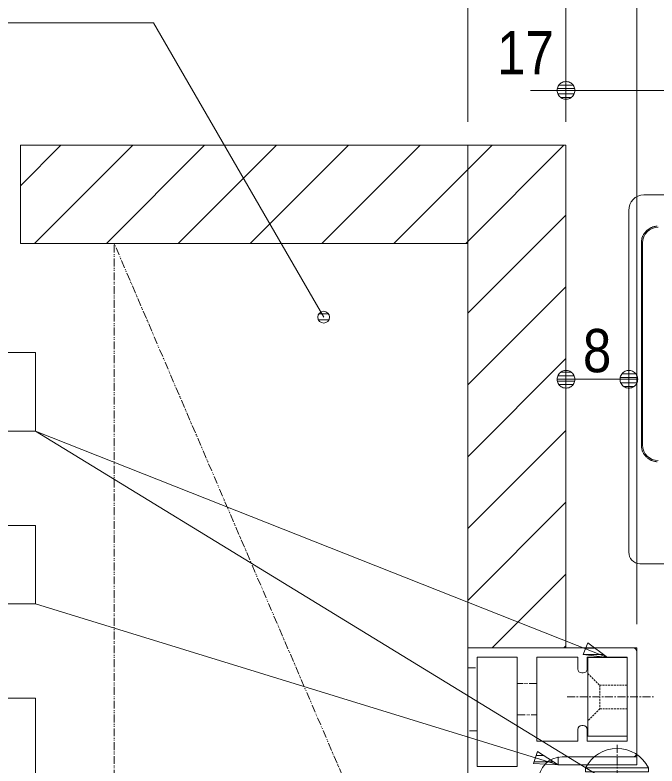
# Model space of a CAD drawing. Units: millimetres, scale not verified. Extents: x -4547 to 4547, y -2284 to 2284.
# Drawn here: x -3771.2 to -3362.7, y 1226.8 to 1705 of the extents above; entities that cross this region are included whole.
import ezdxf
from ezdxf.enums import TextEntityAlignment as Align

# ---------------------------------------------------------------- set-up
doc = ezdxf.new("R2010")
doc.units = ezdxf.units.MM
doc.header["$LTSCALE"] = 20
for name, pattern in [('CHAIN1', [8, 5, -1, 1, -1]), ('DASHED1', [1.8, 1.2, -0.6]), ('DOUBLE_CHAIN1', [8.8, 5, -1, 0.6, -0.6, 0.6, -1])]:
    doc.linetypes.add(name, pattern=pattern)
for name, color, linetype, lineweight in [('0-0_2寸法-3', 7, 'Continuous', 9), ('0-1_3一般', 7, 'Continuous', 9), ('0-2_2寸法-2', 7, 'Continuous', 9), ('0-3_0', 7, 'Continuous', 9), ('0-4_2寸法-1', 7, 'Continuous', 9)]:
    doc.layers.add(name, color=color, linetype=linetype, lineweight=lineweight)
doc.styles.add('ＭＳ Ｐゴシック', font='')
doc.styles.get('ＭＳ Ｐゴシック').set_extended_font_data('MS PGothic')

# ---------------------------------------------------------------- blocks, each defined once
blk = doc.blocks.new('_Dot')
at = {"layer": '0-3_0'}
for p, q in [((-10, 0), (-20, 0)), ((9.78, 2), (-9.78, 2)), ((7.99, 6), (-7.99, 6)), ((9.16, -3.98), (-9.16, -3.98)), ((6, -7.98), (-6, -7.98))]:
    blk.add_line(p, q, dxfattribs=at)
for points in [[(10, 0), (9.92, 1.25), (9.69, 2.49), (9.3, 3.68), (8.76, 4.82), (8.09, 5.88), (7.29, 6.85), (6.37, 7.71), (5.36, 8.44), (4.26, 9.05), (3.09, 9.51), (1.87, 9.82), (0.63, 9.98), (-0.63, 9.98), (-1.87, 9.82), (-3.09, 9.51), (-4.26, 9.05), (-5.36, 8.44), (-6.37, 7.71), (-7.29, 6.85), (-8.09, 5.88), (-8.76, 4.82), (-9.3, 3.68), (-9.69, 2.49), (-9.92, 1.25), (-10, 0), (0, 0)], [(-10, 0), (-9.92, -1.25), (-9.69, -2.49), (-9.3, -3.68), (-8.76, -4.82), (-8.09, -5.88), (-7.29, -6.85), (-6.37, -7.71), (-5.36, -8.44), (-4.26, -9.05), (-3.09, -9.51), (-1.87, -9.82), (-0.63, -9.98), (0.63, -9.98), (1.87, -9.82), (3.09, -9.51), (4.26, -9.05), (5.36, -8.44), (6.37, -7.71), (7.29, -6.85), (8.09, -5.88), (8.76, -4.82), (9.3, -3.68), (9.69, -2.49), (9.92, -1.25), (10, 0), (0, 0)]]:
    blk.add_lwpolyline(points, close=True, dxfattribs=at)
blk = doc.blocks.new('グループ-78')
at = {"layer": '0-1_3一般'}
for p, q in [((-41320, 25915), (-40820, 25915)), ((-41320, 24915), (-41320, 25915)), ((-40820, 25915), (-40820, 24915)), ((-40820, 24915), (-41320, 24915))]:
    blk.add_line(p, q, dxfattribs=at)
at = {"layer": '0-1_3一般', "linetype": 'DASHED1'}
for p, q in [((-41320, 25715), (-41170, 25565)), ((-41170, 25565), (-40820, 25565)), ((-40820, 25265), (-41170, 25265))]:
    blk.add_line(p, q, dxfattribs=at)
at = {"layer": '0-1_3一般', "linetype": 'CHAIN1'}
blk.add_line((-41584.3, 25415), (-40484.3, 25415), dxfattribs=at)
at = {"layer": '0-1_3一般', "linetype": 'DASHED1'}
blk.add_lwpolyline([(-41170, 25565), (-41170, 25265), (-41320, 25115)], dxfattribs=at)
blk = doc.blocks.new('グループ-83')
at = {"layer": '0-1_3一般', "linetype": 'DOUBLE_CHAIN1'}
for p, q in [((-48543.9, 32440), (-42850, 32440)), ((-42850, 32440), (-41600, 32440)), ((-42850, 32440), (-42850, 31190)), ((-41600, 26040), (-41600, 32440)), ((-42850, 31190), (-48543.9, 31190)), ((-42850, 20690), (-47350, 31190)), ((-47350, 20690), (-47350, 31190)), ((-42850, 31190), (-42850, 26040)), ((-42850, 26040), (-41600, 26040))]:
    blk.add_line(p, q, dxfattribs=at)
at = {"layer": '0-1_3一般'}
for p, q in [((-48543.9, 31923.3), (-48027.2, 32440)), ((-48362.8, 31190), (-47112.8, 32440)), ((-47448.4, 31190), (-46198.4, 32440)), ((-46534, 31190), (-45284, 32440)), ((-45619.6, 31190), (-44369.6, 32440)), ((-44705.2, 31190), (-43455.2, 32440)), ((-42850, 32130.8), (-42540.8, 32440)), ((-42850, 31216.4), (-41626.4, 32440)), ((-43790.8, 31190), (-42850, 32130.8)), ((-42850, 30302), (-41600, 31552)), ((-42876.4, 31190), (-42850, 31216.4)), ((-42850, 29387.6), (-41600, 30637.6)), ((-42850, 28473.2), (-41600, 29723.2)), ((-42850, 27558.8), (-41600, 28808.8)), ((-42850, 26644.4), (-41600, 27894.4)), ((-42540, 26040), (-41600, 26980)), ((-41625.6, 26040), (-41600, 26065.6))]:
    blk.add_line(p, q, dxfattribs=at)
for points in [[(-48543.9, 32440), (-42850, 32440), (-42850, 31190), (-48543.9, 31190)], [(-42850, 32440), (-42850, 31190), (-42850, 26040), (-41600, 26040), (-41600, 32440)]]:
    blk.add_lwpolyline(points, close=True, dxfattribs=at)
blk = doc.blocks.new('グループ-88')
at = {"layer": '0-1_3一般'}
for p, q in [((-40750, 26040), (-42850, 26040)), ((-42850, 26040), (-42850, 20690)), ((-42730, 25920), (-42220, 25920)), ((-42220, 25920), (-42220, 24530)), ((-41970, 25920), (-41450, 25920)), ((-41970, 25920), (-41970, 24850)), ((-41450, 25770), (-41450, 25920)), ((-41330, 25920), (-40820, 25920)), ((-41330, 25920), (-41330, 25770)), ((-40820, 25920), (-40820, 24850)), ((-40700, 24700), (-40700, 25990)), ((-41380, 25720), (-41400, 25720)), ((-41450, 24850), (-41450, 25000)), ((-41400, 25050), (-41380, 25050)), ((-41330, 25000), (-41330, 24850)), ((-41970, 24850), (-41450, 24850)), ((-41330, 24850), (-40820, 24850)), ((-40750, 24650), (-41650, 24650)), ((-41950, 24330), (-42195.2, 24330)), ((-41950, 24350), (-41950, 24330)), ((-42195.2, 20990), (-41950, 20990)), ((-41950, 20990), (-41950, 18890)), ((-42380, 20690), (-42120, 20690)), ((-42430, 20590), (-42430, 20640)), ((-42070, 20640), (-42070, 19390)), ((-42480, 20540), (-42550, 20540)), ((-42480, 20040), (-42550, 20040)), ((-42550, 20040), (-42550, 18890)), ((-42430, 19390), (-42430, 19990)), ((-42120, 19340), (-42380, 19340)), ((-42000, 18840), (-42500, 18840))]:
    blk.add_line(p, q, dxfattribs=at)
at = {"layer": '0-1_3一般', "linetype": 'DOUBLE_CHAIN1'}
for p, q in [((-40700, 26040), (-40750, 26040)), ((-40700, 26040), (-40700, 25990)), ((-42850, 25785), (-42730, 25785)), ((-41970, 25585), (-42220, 25585)), ((-42220, 25185), (-41970, 25185)), ((-42730, 24985), (-42850, 24985)), ((-40700, 24700), (-40700, 24650)), ((-40750, 24650), (-40700, 24650)), ((-42550, 18890), (-42550, 18840)), ((-41950, 18890), (-41950, 18840)), ((-42500, 18840), (-42550, 18840)), ((-42000, 18840), (-41950, 18840))]:
    blk.add_line(p, q, dxfattribs=at)
at = {"layer": '0-1_3一般', "linetype": 'DASHED1'}
blk.add_line((-42850, 24985), (-42850, 25785), dxfattribs=at)
at = {"layer": '0-1_3一般', "linetype": 'CHAIN1'}
for p, q in [((-42347, 24300), (-42193, 24300)), ((-42270, 24223), (-42270, 24377)), ((-42270, 20943), (-42270, 21097)), ((-42193, 21020), (-42347, 21020))]:
    blk.add_line(p, q, dxfattribs=at)
at = {"layer": '0-1_3一般'}
for points in [[(-42730, 25920), (-42730, 24530), (-42220, 24530)], [(-42344.8, 24330), (-42650, 24330), (-42650, 20990), (-42344.8, 20990)], [(-42850, 20690), (-42550, 20690), (-42550, 20540)]]:
    blk.add_lwpolyline(points, dxfattribs=at)
for centre, radius, start, end in [((-40750, 25990), 50, 0, 90), ((-41400, 25770), 50, 180, 270), ((-41380, 25770), 50, 270, 0), ((-41400, 25000), 50, 90, 180), ((-41380, 25000), 50, 0, 90), ((-40750, 24700), 50, 270, 0), ((-41650, 24350), 300, 90, 180), ((-42344.8, 24350), 20, 270, 326.25101), ((-42270, 24300), 70, 90, 146.25101), ((-42270, 24300), 70, 33.74899, 90), ((-42195.2, 24350), 20, 213.74899, 270), ((-42344.8, 20970), 20, 33.74899, 90), ((-42270, 21020), 70, 213.74899, 270), ((-42270, 21020), 70, 270, 326.25101), ((-42195.2, 20970), 20, 90, 146.25101), ((-42380, 20640), 50, 90, 180), ((-42120, 20640), 50, 0, 90), ((-42480, 20590), 50, 270, 0), ((-42480, 19990), 50, 0, 90), ((-42380, 19390), 50, 180, 270), ((-42120, 19390), 50, 270, 0), ((-42500, 18890), 50, 180, 270), ((-42000, 18890), 50, 270, 0)]:
    blk.add_arc(centre, radius, start, end, dxfattribs=at)
blk = doc.blocks.new('グループ-90')
at = {"layer": '0-1_3一般'}
for p, q in [((-40610, 31810), (-28390, 31810)), ((-40800, 27310), (-40800, 31610)), ((-40448.3, 31409.4), (-40440.5, 31410)), ((-40640.5, 28610), (-40640.5, 31210)), ((-40626.4, 31196), (-40640.5, 31210)), ((-40626.4, 28624), (-40626.4, 31196)), ((-40640.5, 28610), (-40626.4, 28624)), ((-40639.9, 28602.2), (-40640.5, 28610)), ((-40800, 27260), (-40800, 27310)), ((-40610, 27110), (-40660, 27110)), ((-28390, 27110), (-40610, 27110))]:
    blk.add_line(p, q, dxfattribs=at)
for points in [[(-40640.5, 31210), (-40639.9, 31217.8), (-40639.1, 31225.5), (-40638.1, 31233.1), (-40636.7, 31240.6), (-40635.1, 31248.1), (-40633.2, 31255.4), (-40631, 31262.6), (-40628.6, 31269.7), (-40625.8, 31276.7), (-40622.9, 31283.6), (-40619.6, 31290.5), (-40616, 31297.2), (-40612.2, 31303.8), (-40608.1, 31310.3), (-40603.8, 31316.7), (-40599.1, 31323.1), (-40594.2, 31329.3), (-40589, 31335.4), (-40583.6, 31341.4), (-40577.8, 31347.3), (-40571.9, 31353.1), (-40565.9, 31358.5), (-40559.8, 31363.7), (-40553.6, 31368.6), (-40547.2, 31373.3), (-40540.8, 31377.6), (-40534.3, 31381.7), (-40527.7, 31385.5), (-40521, 31389.1), (-40514.1, 31392.4), (-40507.2, 31395.3), (-40500.2, 31398.1), (-40493.1, 31400.5), (-40485.9, 31402.7), (-40478.6, 31404.6), (-40471.1, 31406.2), (-40463.6, 31407.6), (-40456, 31408.6), (-40448.3, 31409.4)], [(-40440.5, 28410), (-40448.3, 28410.6), (-40456, 28411.4), (-40463.6, 28412.4), (-40471.1, 28413.8), (-40478.6, 28415.4), (-40485.9, 28417.3), (-40493.1, 28419.5), (-40500.2, 28421.9), (-40507.2, 28424.7), (-40514.1, 28427.6), (-40521, 28430.9), (-40527.7, 28434.5), (-40534.3, 28438.3), (-40540.8, 28442.4), (-40547.2, 28446.7), (-40553.6, 28451.4), (-40559.8, 28456.3), (-40565.9, 28461.5), (-40571.9, 28466.9), (-40577.8, 28472.7), (-40583.6, 28478.6), (-40589, 28484.6), (-40594.2, 28490.7), (-40599.1, 28496.9), (-40603.8, 28503.3), (-40608.1, 28509.7), (-40612.2, 28516.2), (-40616, 28522.8), (-40619.6, 28529.5), (-40622.9, 28536.4), (-40625.8, 28543.3), (-40628.6, 28550.3), (-40631, 28557.4), (-40633.2, 28564.6), (-40635.1, 28571.9), (-40636.7, 28579.4), (-40638.1, 28586.9), (-40639.1, 28594.5), (-40639.9, 28602.2)]]:
    blk.add_lwpolyline(points, dxfattribs=at)
for centre, radius, start, end in [((-40605, 31615), 195.1, 91.4688, 181.4688), ((-40426.4, 31195.9), 200, 90.02044, 179.97956), ((-40426.4, 28624.1), 200, 180.02044, 269.97956), ((-40655, 27255), 145.1, 178.02507, 268.02507)]:
    blk.add_arc(centre, radius, start, end, dxfattribs=at)
blk = doc.blocks.new('グループ-91')
at = {"layer": '0-1_3一般'}
for p, q in [((-41700, 24550), (-41700, 24650)), ((-40700, 24650), (-40700, 24550)), ((-40700, 24550), (-41700, 24550))]:
    blk.add_line(p, q, dxfattribs=at)
for name in ['グループ-83', 'グループ-90', 'グループ-88', 'グループ-78']:
    blk.add_blockref(name, (0, 0), dxfattribs=at)
blk = doc.blocks.new('グループ-94')
at = {"layer": '0-1_3一般', "linetype": 'CHAIN1'}
blk.add_line((-40950, 24802.7), (-40950, 24422.7), dxfattribs=at)
at = {"layer": '0-1_3一般'}
blk.add_line((-41350, 24510), (-41349.8, 24510), dxfattribs=at)
blk.add_lwpolyline([(-40550, 24510), (-41350, 24510), (-41350, 24460), (-40550, 24460)], close=True, dxfattribs=at)
for start, end in [(26.24891, 154.01077), (25.98923, 26.24891)]:
    blk.add_arc((-40950, 24315), 445, start, end, dxfattribs=at)
blk = doc.blocks.new('グループ-98')
at = {"layer": '0-1_3一般'}
for name in ['グループ-91', 'グループ-94']:
    blk.add_blockref(name, (0, 0), dxfattribs=at)

msp = doc.modelspace()

# ---------------------------------------------------------------- linework, layer by layer
at = {"layer": '0-0_2寸法-3'}
for p, q in [((-3571.8, 1514.77), (-3577.81, 1514.77)), ((-3571.49, 1510.77), (-3578.12, 1510.77)), ((-3394.12, 1295.75), (-3758.12, 1440)), ((-3389.69, 1214.5), (-3758.12, 1440)), ((-3425.62, 1227.5), (-3758.12, 1330)), ((-3402.09, 1301.75), (-3408.13, 1301.75)), ((-3396.78, 1297.75), (-3409.74, 1297.75)), ((-3428.7, 1229.5), (-3440.99, 1229.5)), ((-3434.86, 1233.5), (-3439.69, 1233.5))]:
    msp.add_line(p, q, dxfattribs=at)
msp.add_lwpolyline([(-3831.21, 1700), (-3683.04, 1700), (-3574.81, 1512.53)], dxfattribs=at)
for points in [[(-3942.08, 1490), (-3758.12, 1490), (-3758.12, 1440), (-3942.08, 1440)], [(-3970.73, 1380), (-3758.12, 1380), (-3758.12, 1330), (-3970.73, 1330)], [(-3406.72, 1305.24), (-3394.12, 1295.75), (-3409.78, 1297.67)], [(-3406.72, 1305.24), (-3394.12, 1295.75), (-3409.78, 1297.67)], [(-4137.85, 1270), (-3758.12, 1270), (-3758.12, 1220), (-4137.85, 1220)], [(-3438.85, 1236.09), (-3425.62, 1227.5), (-3441.37, 1228.33)], [(-3438.85, 1236.09), (-3425.62, 1227.5), (-3441.37, 1228.33)]]:
    msp.add_lwpolyline(points, close=True, dxfattribs=at)
msp.add_circle((-3574.81, 1512.53), 3.75, dxfattribs=at)
msp.add_circle((-3574.81, 1512.53), 3.75, dxfattribs=at)
at = {"layer": '0-2_2寸法-2'}
for p, q in [((-3420.62, 1637), (-3420.62, 1672)), ((-3431.88, 1657), (-3443.14, 1657)), ((-3420.62, 1657), (-3335.62, 1657))]:
    msp.add_line(p, q, dxfattribs=at)
at = {"layer": '0-4_2寸法-1'}
for p, q in [((-3483.12, 1637), (-3483.12, 1897)), ((-3375.62, 1317), (-3375.62, 1822)), ((-3375.62, 1317), (-3375.62, 1822)), ((-3420.62, 1637), (-3420.62, 1747)), ((-3420.62, 1488), (-3420.42, 1488)), ((-3380.62, 1488), (-3380.42, 1488)), ((-3409.37, 1473), (-3391.88, 1473))]:
    msp.add_line(p, q, dxfattribs=at)

# ---------------------------------------------------------------- block references
at = {"layer": '0-1_3一般', "xscale": 0.05, "yscale": 0.05}
msp.add_blockref('グループ-98', (-1340.62, 0), dxfattribs=at)
at = {"layer": '0-2_2寸法-2', "xscale": 0.5627563, "yscale": 0.5627563}
msp.add_blockref('_Dot', (-3420.62, 1657), dxfattribs=at)
at = {"layer": '0-4_2寸法-1', "xscale": 0.5627563, "yscale": 0.5627563, "rotation": 180}
msp.add_blockref('_Dot', (-3420.62, 1473), dxfattribs=at)
at = {"layer": '0-4_2寸法-1', "xscale": 0.5627563, "yscale": 0.5627563}
msp.add_blockref('_Dot', (-3380.62, 1473), dxfattribs=at)

# ---------------------------------------------------------------- texts
at = {"layer": '0-2_2寸法-2', "style": 'ＭＳ Ｐゴシック', "width": 0.9}
msp.add_text('17', height=27.57, dxfattribs=at).set_placement((-3464.46, 1658.86), align=Align.BOTTOM_LEFT)
at = {"layer": '0-4_2寸法-1', "style": 'ＭＳ Ｐゴシック', "width": 0.9}
msp.add_text('8', height=27.57, dxfattribs=at).set_placement((-3409.85, 1469.21), align=Align.BOTTOM_LEFT)

doc.saveas('drawing.dxf')
